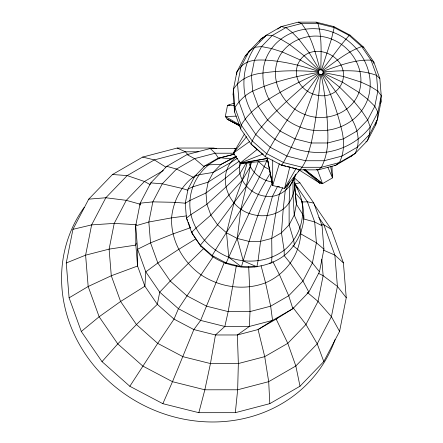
<?xml version="1.0" encoding="UTF-8"?>
<svg xmlns="http://www.w3.org/2000/svg" width="443" height="443" viewBox="0 0 443 443"><rect width="100%" height="100%" fill="white"/><g stroke="black" fill="none" stroke-linecap="round" stroke-linejoin="round"><path stroke-width="0.66" d="M294.429 183.59C301.074 193.713 303.71 206.045 303.87 218.056C302.63 232.691 295.597 246.186 284.279 255.55C263.43 271.061 233.478 270.745 212.164 256.32L212.169 255.578C231.052 223.477 254.033 193.176 267.722 158.35L267.284 158.422L272.705 185.506L284.583 188.48L300.354 169.27M140.154 205.22L140.182 203.182L150.786 182.893L166.778 166.319L187.068 154.596L210.27 148.527L234.801 148.516L236.108 148.842M320.837 69.739C317.454 69.197 317.343 74.507 320.56 74.623C323.938 75.166 324.055 69.856 320.837 69.739C320.926 54.356 322.282 38.475 317.963 23.496L316.114 22.15L298.194 22.156L281.244 26.591L266.426 35.152L261.248 38.735L249.066 51.36L245.101 56.156L236.889 71.866L233.406 89.381L233.129 94.47L234.563 112.018L240.71 128.968L251.137 144.158L265.147 156.562L281.781 165.328L299.9 169.863L318.279 169.857L335.656 165.311L350.85 156.534L355.065 153.516L367.446 140.691L375.653 124.981L377.563 119.101L380.991 101.862L381.235 95.677L379.834 78.566L373.842 62.037L363.67 47.218L350.009 35.124L333.784 26.574L316.114 22.15M250.428 162.459L250.262 166.596L246.325 186.193L240.909 209.096L237.182 238.428L226.163 262.954L225.421 263.308M150.703 184.255L150.786 182.893L162.276 183.806L181.946 188.397L187.887 190.224M236.712 74.38L236.889 71.866L240.986 66.821L249.066 51.36L254.742 47.257L266.426 35.152L272.29 35.451L280.596 39.084L289.489 44.4L304.203 55.801L318.966 70.227M234.563 112.018L234.89 107.516L233.406 89.381C239.591 78.92 251.203 74.197 262.849 73.034C281.133 70.221 299.717 70.354 318.113 71.86M320.56 74.623C318.822 97.571 315.997 120.457 311.274 142.989C308.555 152.187 306.539 162.636 299.9 169.863L297.746 169.071M216.334 148.693L213.664 148.028L177.178 148.04L142.674 157.071L112.5 174.503L88.716 199.151L72.94 229.33L66.251 262.987L69.102 297.829L81.302 331.48L102.017 361.649L129.832 386.274L162.858 403.684L198.841 412.688L235.327 412.677L237.658 389.785L238.345 363.553L237.354 334.969L249.365 326.463L272.567 320.389L292.856 308.671L308.849 292.098L319.453 271.803L323.949 249.176L322.033 225.747L313.832 203.121L299.905 182.837L294.346 177.914M272.572 183.723L272.417 185.052L270.656 175.04M373.682 63.388L373.842 62.037L371.029 60.159L361.682 46.543L349.123 35.423L334.21 27.56L317.963 23.496L301.489 23.501L285.912 27.577L272.29 35.451L261.553 46.576L254.432 60.204L251.408 75.399L252.698 91.131L258.208 106.32L267.555 119.942L280.114 131.062L295.027 138.919L311.274 142.989L327.742 142.978L343.325 138.903L356.947 131.034L367.684 119.903L374.806 106.281L377.824 91.086L376.539 75.354L371.029 60.159C354.372 59.395 338.48 65.941 323.002 71.24M240.71 128.968L241.241 125.031C247.726 113.989 257.776 105.827 268.624 99.31C284.495 89.287 301.234 80.715 318.39 73.128M236.39 265.407L228.178 311.595L224.834 326.474L215.453 334.974L210.453 363.559L204.849 389.801L198.841 412.688M239.857 266.924L256.868 266.764L258.02 260.933L260.578 241.33L267.129 215.658L272.506 196.216L277.534 186.42M136.256 243.08L135.851 245.101L137.568 266.021L144.889 286.222L157.326 304.33L174.021 319.115L193.851 329.57L215.453 334.974L237.354 334.969L258.07 329.548L276.183 319.082L292.856 308.671L288.72 295.752L279.478 274.749L272.799 261.459M212.164 256.32L201.006 246.441L192.694 234.336L191.603 232.359L186.437 218.1L185.224 203.337L188.059 189.072L194.743 176.286L204.821 165.843L217.607 158.456L233.97 154.264M233.129 94.47L233.666 91.762M240.222 162.193C235.759 178.202 249.536 194.444 265.34 196.216C279.904 198.536 291.804 187.472 295.891 174.309M300.714 232.564L300.825 233.904C299.108 255.766 285.591 274.095 265.545 282.795C244.198 290.979 219.811 287.33 200.923 274.776C182.754 261.78 170.81 240.455 171.579 217.867C173.174 200.912 181.663 184.066 196.404 175.013M375.653 124.981L376.456 120.939M235.327 412.677L269.831 403.645L300.005 386.213L323.789 361.566L339.565 331.386L346.249 297.729L343.403 262.887L331.203 229.236L314.397 204.76M289.783 167.017L284.583 188.48L296.168 168.301M247.194 162.753L242.26 180.273L233.993 202.972L226.523 232.808L228.776 257.3L241.407 266.769C249.941 238.439 258.108 209.556 272.107 183.363M251.425 162.653L250.262 166.596L242.26 180.273L210.857 215.115L195.867 228.167L191.603 232.359L201.006 246.441M267.284 158.422L272.705 185.506L279.345 163.694M380.371 103.728L380.991 101.862L380.764 99.116M321.502 69.905L331.442 39.056L334.21 27.56L333.784 26.574M319.896 74.457C307.963 104.98 298.36 136.915 281.781 165.328L281.05 164.896L285.724 166.064M224.319 262.383L200.64 320.416L193.851 329.57L172.488 381.7L162.858 403.684M295.481 174.758L289.877 186.182L289.118 202.949L289.135 224.828L293.715 240.305L294.357 245.106M289.711 181.923L285.203 191.022L283.21 209.079L281.455 232.785L284.118 250.251L284.279 255.55M282.656 187.727L279.278 194.444L275.707 213.41L271.714 238.412L271.941 257.289L271.493 262.937L269.604 263.153M244.458 133.996L233.356 153.084L240.195 163.041L241.247 163.511L266.891 160.815L268.408 162.083M246.175 163.096L239.862 173.662L225.814 187.107L206.92 204.256L190.944 214.589L186.437 218.1L187.527 220.287M241.413 163.345L239.303 166.823L225.105 178.446L205.995 193.004L189.792 200.529L185.224 203.337M270.474 173.091C257.222 193.696 248.102 216.577 237.182 238.428L243.296 260.938L256.868 266.764M129.832 386.274L157.708 343.369L174.021 319.115L178.435 308.71L213.244 256.547M319.287 74.136C300.769 101.248 280.447 127.434 265.147 156.562L265.728 156.816M234.962 150.83L233.356 153.084L234.364 153.843M322.111 70.227L341.547 44.383L349.123 35.423L350.009 35.124M246.651 136.577L233.356 153.084L249.57 141.583M259.155 41.288L261.248 38.735L265.412 36.332M102.017 361.649L117.772 343.895L136.444 324.542L157.326 304.33L159.729 292.153L170.239 281.05L203.913 248.285M298.477 171.175L299.839 169.658M245.101 56.156L247.476 53.692M248.429 52.706L249.858 51.222M236.147 156.922C215.796 173.08 226.356 205.668 249.116 213.421C260.384 217.53 273.475 216.334 283.21 209.079C293.116 201.371 296.074 188.286 294.368 176.331M350.85 156.534L352.29 155.044M277.135 318.096L276.183 319.082L287.784 343.325L295.83 365.99L300.005 386.213M318.772 73.682C300.886 88.163 283.603 103.429 267.555 119.942C261.376 127.335 253.889 134.733 251.137 144.158L260.052 151.788M81.302 331.48L99.143 316.767L120.607 301.484L144.889 286.222L145.802 271.869L137.601 249.243L135.685 225.814L140.182 203.182L152.841 201.864L174.664 202.329L185.672 203.215M241.247 163.511L267.722 158.35L240.195 163.041L257.372 149.308M365.907 141.832L367.446 140.691L369.484 134.561L377.563 119.101L377.945 112.206L381.235 95.677L377.824 91.086L370.282 86.363L360.995 82.099L343.43 76.478L323.285 72.502M322.62 70.681C335.08 61.882 347.185 51.82 361.682 46.543L363.67 47.218M239.508 161.003L226.766 170.079L208.155 182.139L192.489 186.946L188.059 189.072M277.711 29.094L281.244 26.591L285.912 27.577L292.17 32.394L298.72 39.067L309.269 52.872L319.525 69.905M307.121 293.238L308.849 292.098L302.951 281L290.453 263.369L284.024 255.373M237.487 158.251L230.687 162.581L213.249 172.399L198.857 174.769L194.743 176.286M195.812 238.871L178.523 249.481L157.841 262.998L145.802 271.869L159.729 292.153L178.435 308.71L200.64 320.416L224.834 326.474L249.365 326.463L250.013 311.584L249.619 286.959L248.689 266.747M69.102 297.829L88.174 286.499L111.287 275.762L137.568 266.021L137.601 249.243L150.542 242.858L172.892 233.948L190.246 227.807M163.378 170.555L144.457 181.492L126.277 200.33L114.216 223.399L109.105 249.127L111.287 275.762L120.607 301.484L136.444 324.542L157.708 343.369L182.948 356.676L210.453 363.559L238.345 363.553L264.72 356.648L287.784 343.325L305.969 324.481L318.024 301.412L323.135 275.684L321.795 259.293M299.208 170.018L319.879 183.192L322.526 183.646L332.483 177.892L331.984 166.153M236.601 156.451L220.924 164.442L213.249 172.399L208.155 182.139L205.995 193.004L206.92 204.256L210.857 215.115L217.541 224.856L226.523 232.808L237.182 238.428L248.8 241.335L260.578 241.33L271.714 238.412L281.455 232.785L289.135 224.828L294.23 215.088L296.389 204.223L294.396 182.389M236.163 156.074L220.924 164.442L208.454 164.824L204.821 165.843M66.251 262.987L85.604 255.168L109.105 249.127L135.851 245.101L135.685 225.814L148.837 222.009L171.579 217.867L186.409 215.913M240.195 163.041L263.136 153.987M234.065 103.191L227.519 105.368L225.31 116.481L227.154 119.128L240.156 126.249M234.552 154.142L217.607 158.456M231.977 158.472L230.665 158.815L220.631 157.786C198.292 167.149 185.944 190.916 190.944 214.589C195.668 234.042 210.347 249.863 228.776 257.3C247.072 263.973 268.314 262.029 284.118 250.251C298.815 238.478 305.448 218.831 301.628 200.485L295.464 192.976M254.498 266.919L256.475 266.398M72.94 229.33L91.623 224.894L114.216 223.399L136.494 224.701M318.168 72.502C295.741 76.207 273.458 81.711 252.698 91.131C245.234 94.691 239.414 100.694 234.89 107.516L241.241 125.031L252.023 140.73L266.498 153.549L283.686 162.609L302.414 167.299L321.402 167.288L339.36 162.592L355.065 153.516C360.563 142.757 358.099 130.513 352.539 120.313C344.626 103.64 334.044 88.423 322.426 74.136M299.905 182.837L294.994 183.756L307.387 201.809L314.691 221.949L316.396 242.797L312.393 262.943L302.951 281L288.72 295.752L270.662 306.179L250.013 311.584L228.178 311.595L206.648 306.207L186.885 295.786L170.239 281.05L157.841 262.998L150.542 242.858L148.837 222.009L152.841 201.864L162.276 183.806L176.513 169.06L194.566 158.627L215.215 153.223L233.638 153.217M229.535 105.03L227.519 105.368L234.314 105.556M88.716 199.151L105.811 197.755L126.277 200.33L140.115 204.201M323.229 71.86C340.944 70.658 359.544 69.064 376.539 75.354L379.834 78.566M301.982 202.002L307.387 201.809L313.832 203.121M236.307 116.16L225.31 116.481L239.536 124.749M198.353 151.788L185.368 151.788L154.336 159.912L127.196 175.589L105.811 197.755L91.623 224.894L85.604 255.168L88.174 286.499L99.143 316.767L117.772 343.895L142.784 366.045L172.488 381.7L204.849 389.801L237.658 389.785L268.691 381.667L295.83 365.99L317.216 343.823L331.403 316.679L337.422 286.411L334.853 255.074L323.883 224.811L318.838 217.463M232.232 154.629L233.572 154.629M112.5 174.503L127.196 175.589L144.457 181.492L149.845 184.443M334.41 165.2L335.656 165.311L339.36 162.592C345.008 151.456 344.272 138.714 340.96 127.003C336.564 108.84 329.808 91.352 321.873 74.457M321.164 224.485L323.883 224.811L331.203 229.236M316.474 169.464L318.279 169.857L321.402 167.288C327.227 155.919 328.435 143.05 327.72 130.463C327.117 111.708 324.719 93.058 321.236 74.623M142.674 157.071L154.336 159.912L165.798 167.089M287.064 166.396L291.068 167.399M292.402 167.736L296.411 168.739M272.124 181.979C261.453 180.351 251.607 172.637 248.628 162.088M277.634 186.359L279.588 186.846M241.407 266.769L226.163 262.954L212.169 255.578L200.38 245.14L217.541 224.856L246.325 186.193L254.227 172.371L258.358 161.485L264.543 166.961L269.444 169.547M303.466 218.897L314.691 221.949L322.033 225.747M166.778 166.319L176.513 169.06L194.1 177.709M318.235 71.24C301.124 65.564 283.481 61.117 265.418 60.115C256.824 59.766 247.116 59.777 240.986 66.821L237.559 84.065L239.021 101.912L245.267 119.15L255.877 134.606L270.125 147.22L287.042 156.135L305.476 160.748L324.165 160.743L341.841 156.119L357.302 147.187L369.484 134.561L370.198 127.03L377.945 112.206L374.806 106.281L367.718 99.276L358.952 92.393L342.312 82.127L323.157 73.123M298.194 22.156L301.489 23.501C311.861 36.824 315.665 53.813 320.162 69.739M323.484 250.145L334.853 255.074L343.403 262.887M177.178 148.04L185.368 151.788L188.059 154.784M239.934 125.552L227.154 119.128L239.879 125.801M318.34 273.253L323.135 275.684L337.422 286.411L346.249 297.729M187.068 154.596L194.566 158.627L204.295 166.817M300.825 233.904L316.396 242.797L323.949 249.176M318.528 70.681L300.216 59.938L282.213 51.942L271.47 48.536L261.553 46.576L254.742 47.257C245.123 61.477 241.906 78.92 245.112 95.727C249.547 113.325 260.357 128.487 274.937 139.168C290.281 149.153 308.489 153.909 326.751 152.132C343.862 149.474 359.583 140.824 370.198 127.03L367.684 119.903L361.665 110.855L354.123 101.624L339.665 87.193L322.869 73.682M304.025 169.414L322.526 183.646L317.254 169.364M292.934 245.599L297.735 249.437L312.393 262.943L319.453 271.803M304.795 169.309L322.526 183.646M307.686 292.701L318.024 301.412L331.403 316.679L339.565 331.386M303.843 169.558L319.879 183.192L318.379 181.835M261.082 152.702L263.148 154.529M294.351 184.725L296.705 186.907L297.497 189.034M210.27 148.527L215.215 153.223L218.62 158.433M292.978 307.558L305.969 324.481L317.216 343.823L323.789 361.566M234.801 148.516L235.366 149.69M327.831 167.194L332.483 177.892L330.694 166.352M301.628 200.485L302.663 203.293M188.264 222.12L190.363 227.907M191.758 231.761L192.694 234.336M303.87 218.056L302.779 214.545L296.389 204.223L294.379 183.086M261.077 265.711L265.545 282.795L270.662 306.179L272.567 320.389L258.07 329.548L264.72 356.648L268.691 381.667L269.831 403.645M301.041 232.32L300.083 228.128L294.23 215.088L293.039 195.452L292.973 180.251M269.366 167.698L269.953 171.031M270.191 172.366L270.424 173.706M272.7 159.901L272.705 185.506M335.074 339.548A143.011 130.441 28.8 0 1 141.339 404.127A143.011 130.441 28.8 0 1 84.231 207.313M265.418 60.115C256.143 87.504 273.879 117.09 299.917 127.014C325.904 136.976 357.745 126.504 367.718 99.276C376.993 71.888 359.256 42.306 333.219 32.378C307.232 22.416 275.391 32.887 265.418 60.115M277.39 61.173C269.997 82.847 284.162 106.752 304.895 114.51C325.14 122.667 351.415 113.773 358.952 92.393C366.339 70.719 352.174 46.814 331.442 39.056C311.202 30.899 284.921 39.792 277.39 61.173M297.569 64.999C288.758 91.934 331.48 109.299 342.312 82.127C351.122 55.192 308.394 37.827 297.569 64.999"/></g></svg>
